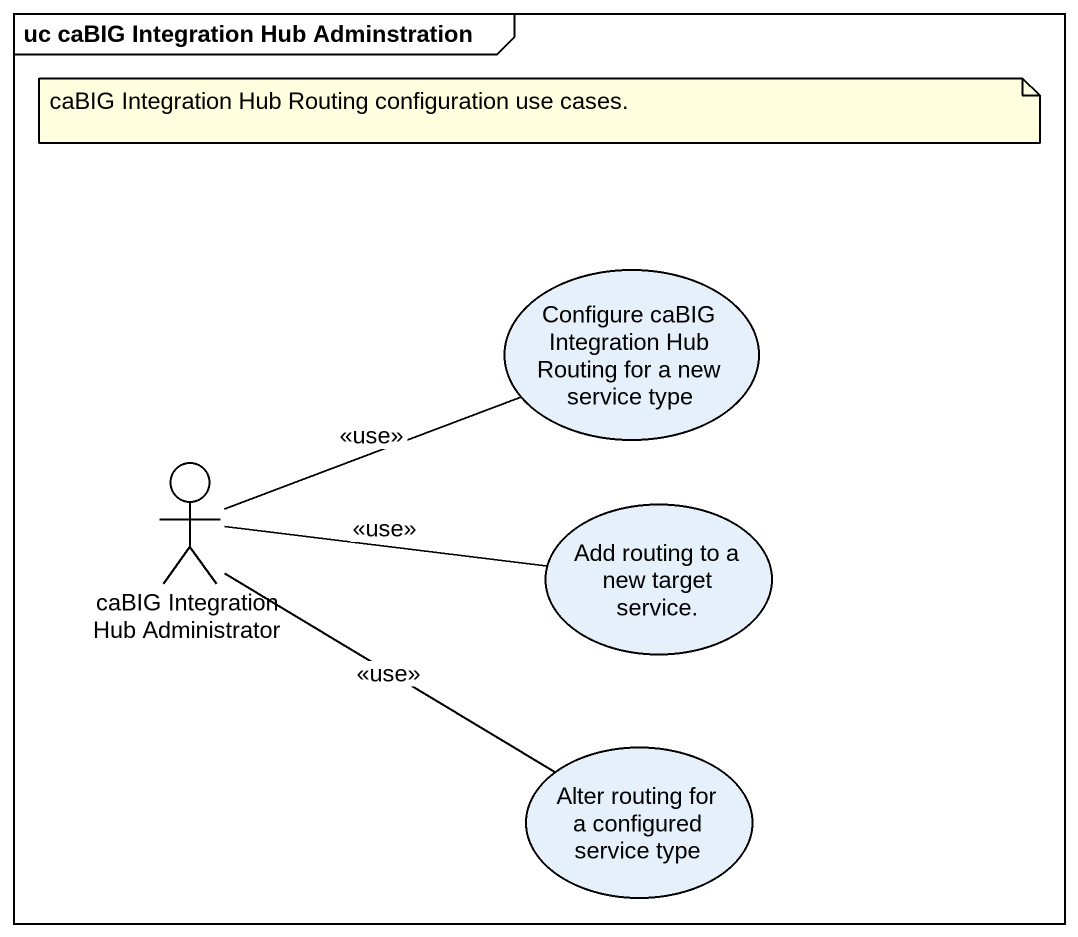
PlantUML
@startuml
mainframe uc caBIG Integration Hub Adminstration
usecase "Configure caBIG Integration Hub Routing for a new service type" as Configure_caBIG_Integration
actor "caBIG Integration Hub Administrator" as caBIG_Integration_Hub
usecase "Add routing to a new target service." as Add_routing_to_a_new_target
usecase "Alter routing for a configured service type" as Alter_routing_for_a
caBIG_Integration_Hub -right- Configure_caBIG_Integration : <<use>>
caBIG_Integration_Hub -right- Add_routing_to_a_new_target : <<use>>
caBIG_Integration_Hub -right- Alter_routing_for_a : <<use>>
note as N1
  caBIG Integration Hub Routing configuration use cases.
end note
@enduml
